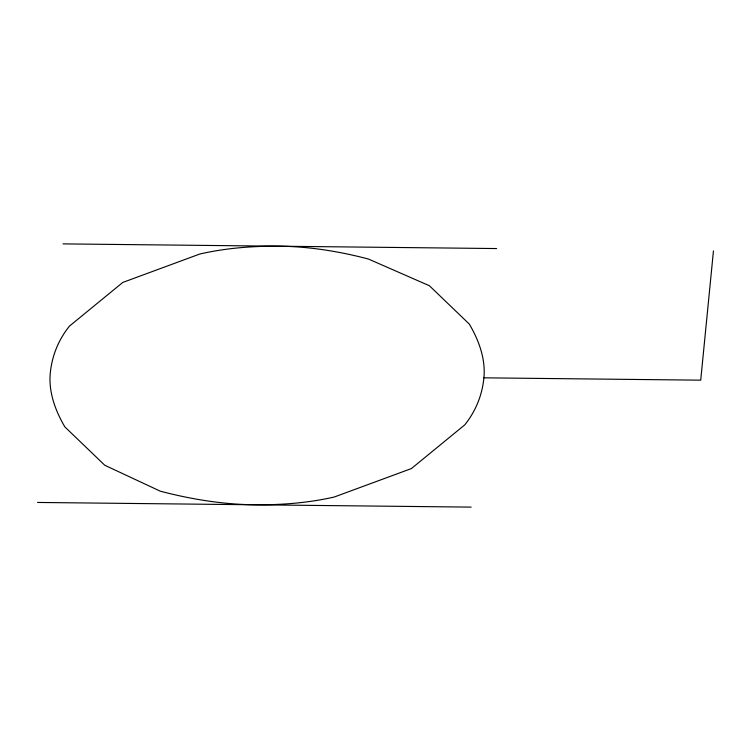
<?xml version="1.0" encoding="UTF-8"?>
<svg xmlns="http://www.w3.org/2000/svg" width="751" height="751" viewBox="0 0 751 751"><rect width="100%" height="100%" fill="white"/><g stroke="black" fill="none" stroke-linecap="round" stroke-linejoin="round"><path stroke-width="1.13" d="M713.45 250.881L700.721 380.166L483.907 377.828A359.551 176.504 21.6 0 1 464.738 424.888L411.398 468.568L334.392 496.974A359.551 176.504 21.6 0 1 254.364 504.785A243.775 119.672 21.6 0 1 160.245 491.163L104.783 465.263L64.896 426.934A229.581 112.697 21.6 0 1 50.279 373.172A359.551 176.504 21.6 0 1 69.449 326.112L122.789 282.432L199.794 254.026A359.551 176.504 21.6 0 1 279.823 246.215A229.581 112.697 21.6 0 1 368.459 259.048L429.403 285.737L469.291 324.066A229.581 112.697 21.6 0 1 483.907 377.828M63.009 243.887L496.636 248.553M37.55 502.447L471.177 507.113"/></g></svg>
